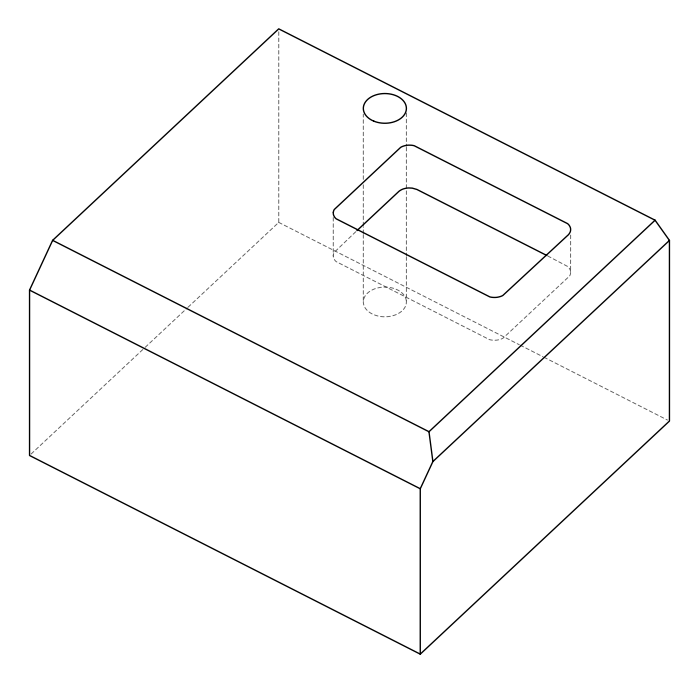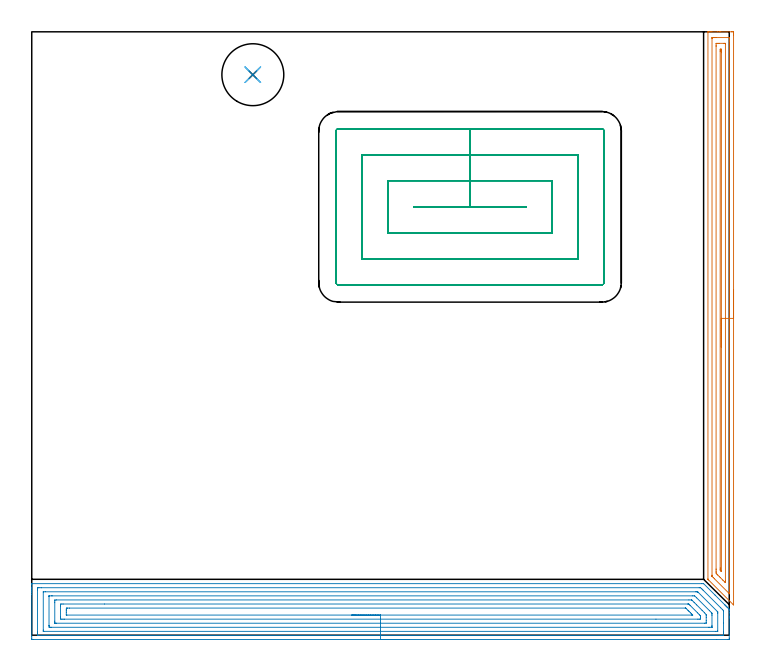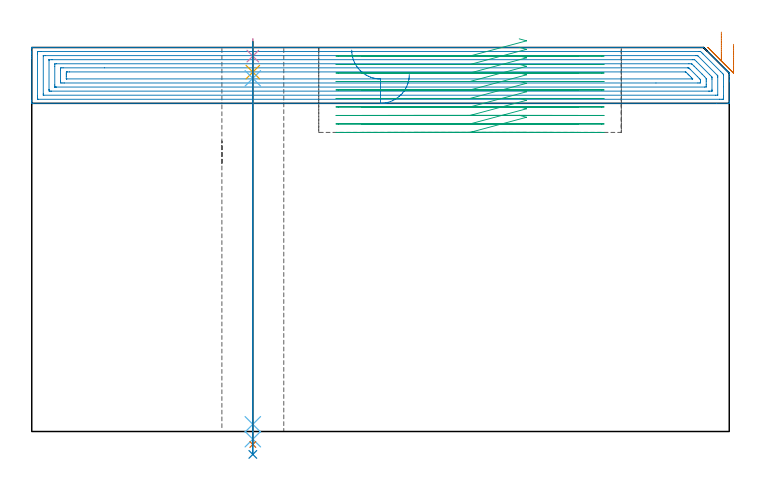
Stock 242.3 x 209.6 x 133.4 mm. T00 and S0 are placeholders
(PLAN: 8 operations, 6 tool changes, 38.5 min)
(1 AREA_MILL | FG_CHAMFER_SURFACE | UGT0205_001 | 6.4 min | 8102 mm3)
(2 AREA_MILL_1 | FG_CHAMFER_SURFACE_1 | UGT0205_001 | 13.82 min | 45146 mm3)
(3 MILL_RECTANGULAR_POCKET | POCKET_RECTANGULAR_STRAIGHT | NXT0201_011 | Follow Part, ap 3, ae 75% | 16.41 min | 204104 mm3)
(4 SPOT_DRILL | STEP1HOLE | NXT0321_9005460120000 | 0.05 min | 179 mm3)
(5 DRILL_BLIND_HOLE_INTO_CENTER | STEP1HOLE | UGT0301_180 | 0.04 min | 142 mm3)
(6 GUN_DRILL_THROUGH_HOLE | STEP1HOLE | UGT0307_001 | 0.6 min | 2449 mm3)
(7 SPADE_DRILL_TO_ENLARGE_THROUGH_HOLE | STEP1HOLE | UGT0306_004 | 0.56 min | 16297 mm3)
(8 DRILL_TO_ENLARGE_THROUGH_HOLE | STEP1HOLE | UGT0301_052 | 0.58 min | 29335 mm3)
(TOOL UGT0205_001 | Chamfer Mill 20 x 3 x 45 deg. | D20 FL50 Z2)
(TOOL NXT0201_011 | ENDMILL 12mm [2P460-1200-NA 1630] | D12 FL38 Z6)
(TOOL NXT0321_9005460120000 | NC Spot Drill, 142deg, 12mm, Carbide, Uncoated | D12 PA142 FL30 Z2)
(TOOL UGT0301_180 | Twist Drill 5.7 mm | D5.7 PA118 FL55 Z2)
(TOOL UGT0307_001 | Gun Drill 5 mm | D5 PA130 FL24 Z1)
(TOOL UGT0306_004 | Spade Drill 13.5mm | D13.5 PA132 FL10 Z2)
(TOOL UGT0301_052 | Twist Drill 21.5 mm | D21.5 PA118 FL150 Z2)
(OP 1 AREA_MILL)
G17 G21 G94 G90
T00 M6
G54
G17 G0 G90 X243.8 Y120.05 S1061 M3
G43 Z143.4 H0
Z134.5
G94 G1 Y120.012 Z133.628 F250.
Y119.898 Z132.764
Y119.709 Z131.912
Y119.447 Z131.08
Y119.113 Z130.274
Y118.71 Z129.5
Y118.241 Z128.764
Y117.71 Z128.072
Y117.121 Z127.429
Y116.478 Z126.84
Y115.786 Z126.309
Y115.05 Z125.84
Y114.276 Z125.437
Y113.47 Z125.103
Y112.638 Z124.841
Y111.786 Z124.652
Y110.921 Z124.538
Y110.05 Z124.5
X243.799 Y10.63
X243.795 Y10.516 Z124.503
X243.766 Y10.541 Z124.532
X243.654 Y10.646 Z124.644
X235.116 Y19.184 Z133.184
X234.913 Y19.391 Z133.38
X234.904 Y19.404 Z133.389
X234.9 Y19.562 Z133.4
Y209.453
X234.902 Y209.593 Z133.388
X234.911 Y209.6 Z133.379
X235.212 Z133.087
X235.678 Z132.621
X236.259 Z132.036
X238.315 Z129.982
X238.908 Z129.386
X239.348 Z128.948
X243.028 Z125.269
X243.324 Y209.597 Z124.973
X243.791 Y209.591 Z124.506
X243.794 Y209.482 Z124.504
X243.798 Y209.008 Z124.502
X243.8 Y208.528 Z124.5
Y110.05
X242.386 Z125.914
Y14.658
X242.384 Y14.496 Z125.916
X242.382 Y14.416 Z125.918
X242.38 Y14.389 Z125.92
X242.364 Y14.397 Z125.936
X242.284 Y14.472 Z126.016
X242.092 Y14.658 Z126.208
X237.142 Y19.608 Z131.158
X236.745 Y20.007 Z131.555
X236.34 Y20.422 Z131.96
X236.321 Y20.455 Z131.979
X236.318 Y20.478 Z131.982
X236.315 Y20.53 Z131.985
X236.314 Y20.634 Z131.986
Y20.843
Y207.225
X236.316 Y207.434 Z131.984
X236.318 Y207.537 Z131.982
X236.321 Y207.581 Z131.979
X236.399 Y207.59 Z131.901
X236.772 Y207.598 Z131.528
X237.142 Y207.599 Z131.158
X237.653 Y207.6 Z130.647
X242.07 Y207.599 Z126.23
X242.278 Y207.594 Z126.022
X242.369 Y207.59 Z125.931
X242.384 Y207.283 Z125.916
X242.385 Y207.225 Z125.915
X242.386 Y206.389 Z125.914
Y110.05
X240.971 Z127.329
Y18.817
X240.969 Y18.517 Z127.331
X240.967 Y18.317 Z127.333
X240.965 Y18.258 Z127.335
X240.943 Y18.268 Z127.357
X240.872 Y18.335 Z127.428
X240.675 Y18.527 Z127.625
X240.083 Y19.116 Z128.217
X239.192 Y20.007 Z129.108
X238.908 Y20.291 Z129.392
X238.303 Y20.899 Z129.997
X238.025 Y21.186 Z130.275
X237.735 Y21.496 Z130.565
X237.732 Y21.79 Z130.568
X237.73 Y22.089 Z130.57
X237.729 Y22.682 Z130.571
X237.728 Y22.981 Z130.572
X237.729 Y204.55 Z130.571
Y204.849
X237.734 Y205.442 Z130.566
X237.735 Y205.582 Z130.565
X237.874 Y205.594 Z130.426
X238.025 Y205.597 Z130.275
X238.752 Y205.6 Z129.548
X240.518 Z127.782
X240.675 Y205.599 Z127.625
X240.832 Y205.597 Z127.468
X240.936 Y205.592 Z127.364
X240.966 Y205.589 Z127.334
X240.967 Y205.576 Z127.333
X240.969 Y205.541 Z127.331
X240.971 Y205.442 Z127.329
Y110.05
X239.557 Z128.743
Y22.263
X239.556 Y22.194 Z128.744
X239.553 Y22.138 Z128.747
X239.551 Y22.114 Z128.749
X239.542 Y22.119 Z128.758
X239.353 Y22.305 Z128.947
X239.166 Y22.495 Z129.134
X239.15 Y22.682 Z129.15
X239.146 Y22.918 Z129.154
X239.143 Y23.336 Z129.157
Y202.767
X239.145 Y203.004 Z129.155
X239.149 Y203.416 Z129.151
X239.165 Y203.59 Z129.135
X239.35 Y203.591 Z128.95
X239.535 Y203.59 Z128.765
X239.55 Y203.421 Z128.75
X239.556 Y203.005 Z128.744
X239.557 Y202.767 Z128.743
Y202.349
Y110.05
Y109.178 Z128.781
Y108.313 Z128.895
Y107.462 Z129.083
Y106.63 Z129.346
Y105.824 Z129.68
Y105.05 Z130.082
Y104.314 Z130.551
Y103.622 Z131.082
Y102.979 Z131.672
Y102.389 Z132.315
Y101.858 Z133.007
Y101.39 Z133.743
Y100.987 Z134.517
Y100.653 Z135.323
Y100.391 Z136.155
Y100.202 Z137.006
Y100.088 Z137.871
Y100.05 Z138.743
G0 Z143.4
M5
M2
(OP 2 AREA_MILL_1)
G17 G21 G94 G90
T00 M6
G54
G17 G0 G90 X131.15 Y-1.5 S1061 M3
G43 Z143.4 H0
Z124.
G94 G1 X131.112 Z123.128 F250.
X130.998 Z122.264
X130.809 Z121.412
X130.547 Z120.58
X130.213 Z119.774
X129.81 Z119.
X129.342 Z118.264
X128.81 Z117.572
X128.221 Z116.929
X127.578 Z116.34
X126.886 Z115.808
X126.15 Z115.34
X125.376 Z114.937
X124.57 Z114.603
X123.738 Z114.341
X122.886 Z114.152
X122.022 Z114.038
X121.15 Z114.
X0.611
X0.163 Y-1.495 Z114.003
X0.01 Y-1.492 Z114.006
X0.005 Y-1.052 Z114.445
X0. Y-0.449 Z115.048
Y14.205 Z129.7
Y14.809 Z130.303
Y15.364 Z130.861
Y15.69 Z131.186
Y16.246 Z131.742
Y16.571 Z132.066
Y17.569 Z133.069
X0.006 Y17.897 Z133.388
X0.007 Y17.898
X0.165 Y17.9 Z133.4
X232.76
X233.398 Y17.894 Z133.393
X233.407 Y17.893
X237.374 Y13.928 Z129.424
X240.605 Y10.697 Z126.193
X240.707 Y10.594 Z126.093
X240.796 Y10.505 Z126.004
X240.899 Y10.403 Z125.899
X240.997 Y10.304 Z125.803
X241.093 Y10.207 Z125.707
X241.193 Y10.109 Z125.605
X241.287 Y10.014 Z125.513
X241.391 Y9.909 Z125.409
X241.487 Y9.815 Z125.312
X241.577 Y9.724 Z125.223
X241.689 Y9.612 Z125.111
X241.78 Y9.522 Z125.018
X241.986 Y9.314 Z124.814
X242.035 Y9.265 Z124.765
X242.22 Y9.081 Z124.58
X242.284 Y9.015 Z124.514
X242.3 Y8.993 Z124.491
Y8.641 Z124.139
Y8.593 Z124.092
Y7.759 Z123.254
Y6.553 Z122.049
Y5.997 Z121.491
Y-1.052 Z114.445
X242.297 Y-1.333 Z114.164
X242.29 Y-1.492 Z114.006
X242.129 Y-1.499 Z113.999
X241.689 Y-1.5 Z114.
X237.922
X121.15
Y-0.086 Z115.414
X2.397 Y-0.085 Z115.415
X2.309 Y-0.084 Z115.416
X2.032 Y-0.079 Z115.421
X2.01 Y0.011 Z115.511
X2.003 Y0.217 Z115.717
X2.001 Y0.71 Z116.21
X2. Y1.102 Z116.602
X2.001 Y15.69 Z131.19
X2.003 Y16.079 Z131.579
X2.01 Y16.467 Z131.967
X2.397 Y16.482 Z131.982
X2.486 Y16.484 Z131.984
X3.29 Y16.486 Z131.986
X3.377
X231.867 Y16.485 Z131.985
X231.955
X232.351 Y16.479 Z131.979
X232.76 Y16.085 Z131.585
X233.159 Y15.69 Z131.19
X239.329 Y9.522 Z125.022
X239.903 Y8.945 Z124.445
X240.198 Y8.641 Z124.141
X240.29 Y8.54 Z124.04
X240.294 Y8.444 Z123.944
X240.298 Y8.25 Z123.75
X240.3 Y4.283 Z119.783
Y1.199 Z116.699
X240.299 Y0.71 Z116.21
X240.297 Y0.321 Z115.821
X240.29 Y-0.067 Z115.433
X239.903 Y-0.082 Z115.418
X239.814 Y-0.084 Z115.416
X239.01 Y-0.086 Z115.414
X238.923
X121.15
Y1.328 Z116.828
X4.183 Y1.329 Z116.829
X4.094 Y1.33 Z116.83
X4.025 Y1.333 Z116.833
X4.011 Y1.335 Z116.835
X4.006 Y1.359 Z116.859
X4.003 Y1.411 Z116.911
X4. Y1.591 Z117.091
Y1.772 Z117.272
X4.001 Y14.988 Z130.488
X4.006 Y15.049 Z130.549
X4.01 Y15.065 Z130.565
X4.018 Y15.068 Z130.568
X4.05 Y15.07 Z130.57
X4.183 Y15.071 Z130.571
X4.81
X230.708
X230.974 Y15.07 Z130.57
X231.24 Y15.067 Z130.567
X231.312 Y15.065 Z130.565
X231.355 Y15.034 Z130.534
X231.435 Y14.96 Z130.46
X231.591 Y14.809 Z130.309
X238.117 Y8.284 Z123.784
X238.248 Y8.151 Z123.651
X238.278 Y8.117 Z123.617
X238.289 Y8.1 Z123.6
X238.293 Y8.06 Z123.56
X238.298 Y7.94 Z123.44
X238.3 Y7.759 Z123.259
Y7.579 Z123.079
X238.299 Y1.411 Z116.911
X238.294 Y1.351 Z116.851
X238.29 Y1.335 Z116.835
X238.282 Y1.332 Z116.832
X238.25 Y1.33 Z116.83
X238.117 Y1.329 Z116.829
X237.49 Y1.328 Z116.828
X121.15
Y2.743 Z118.243
X6.862
X6.587 Y2.744 Z118.244
X6.126 Y2.748 Z118.248
X6.026 Y2.75 Z118.25
X6.01 Y2.925 Z118.425
X6. Y3.322 Z118.822
Y3.353 Z118.853
X6.001 Y13.472 Z128.972
X6.003 Y13.578 Z129.078
X6.007 Y13.63 Z129.13
X6.01 Y13.65 Z129.15
X6.037 Y13.651 Z129.151
X6.245 Y13.655 Z129.155
X6.862 Y13.657 Z129.157
X7.136
X229.463 Y13.656 Z129.156
X230.081 Y13.652 Z129.152
X230.282 Y13.65 Z129.15
X230.974 Y12.977 Z128.477
X235.438 Y8.513 Z124.013
X236.184 Y7.759 Z123.259
X236.288 Y7.651 Z123.151
X236.292 Y7.547 Z123.047
X236.296 Y7.334 Z122.834
X236.3 Y6.909 Z122.409
Y3.384 Z118.884
X236.299 Y2.928 Z118.428
X236.297 Y2.822 Z118.322
X236.293 Y2.77 Z118.27
X236.29 Y2.75 Z118.25
X236.263 Y2.749 Z118.249
X236.055 Y2.745 Z118.245
X235.438 Y2.743 Z118.243
X235.164
X121.15
Y4.157 Z119.657
X8.568
X8.411 Y4.158 Z119.658
X8.096 Y4.162 Z119.662
X8.012 Y4.164 Z119.664
X8.008 Y4.171 Z119.671
X8.004 Y4.192 Z119.692
X8.002 Y4.235 Z119.735
X8. Y4.873 Z120.373
X8.001 Y11.284 Z126.784
X8.004 Y11.919 Z127.419
X8.01 Y12.165 Z127.665
X8.026 Y12.236 Z127.736
X8.569 Y12.243 Z127.743
X228.295
X229.112 Y12.24 Z127.74
X229.188 Y12.237 Z127.737
X229.258 Y12.232 Z127.732
X229.328 Y12.165 Z127.665
X230.081 Y11.421 Z126.921
X230.218 Y11.284 Z126.784
X230.974 Y10.528 Z126.028
X232.861 Y8.641 Z124.141
X233.653 Y7.846 Z123.346
X233.733 Y7.759 Z123.259
X234.29 Y7.13 Z122.63
X234.293 Y6.878 Z122.378
X234.299 Y6.24 Z121.74
Y5.116 Z120.616
X234.296 Y4.481 Z119.981
X234.29 Y4.235 Z119.735
X234.274 Y4.164 Z119.664
X233.731 Y4.157 Z119.657
X121.15
Y5.571 Z121.071
X11.326
X10.864 Y5.572 Z121.072
X10.433 Y5.575 Z121.075
X10.011 Y5.578 Z121.078
X10.006 Y5.997 Z121.497
X10.001 Y6.423 Z121.923
Y9.948 Z125.448
X10.004 Y10.403 Z125.903
X10.009 Y10.822 Z126.322
X10.433 Y10.825 Z126.325
X10.895 Y10.828 Z126.328
X25.263 Y10.829 Z126.329
X227.864 Y10.828 Z126.328
X228.08 Y10.827 Z126.327
X228.187 Y10.824 Z126.324
X228.21 Y10.822 Z126.322
X228.237 Y10.804 Z126.304
X228.295 Y10.753 Z126.253
X228.649 Y10.403 Z125.903
X231.292 Y7.759 Z123.259
X231.867 Y7.179 Z122.679
X232.152 Y6.878 Z122.378
X232.235 Y6.783 Z122.283
X232.29 Y6.716 Z122.216
X232.292 Y6.664 Z122.164
X232.298 Y6.453 Z121.953
X232.295 Y5.997 Z121.497
X232.291 Y5.578 Z121.078
X231.867 Y5.575 Z121.075
X231.405 Y5.572 Z121.072
X216.842 Y5.571 Z121.071
X121.15
Y6.985 Z122.485
X12.219 Y6.986 Z122.486
X12.108 Y6.987 Z122.487
X12.036 Y6.991 Z122.491
X12.009 Y6.994 Z122.494
X12.005 Y7.009 Z122.509
X12.003 Y7.028 Z122.528
X12. Y7.094 Z122.594
Y7.975 Z123.475
X12.001 Y8.641 Z124.141
X12.002 Y8.854 Z124.354
X12.01 Y9.072 Z124.572
X12.032 Y9.408 Z124.908
X12.219 Y9.412 Z124.912
X12.329 Y9.413 Z124.913
X13.112 Y9.415 Z124.915
X227.01 Y9.414 Z124.914
X227.108 Y9.413 Z124.913
X227.156 Y9.41 Z124.91
X227.177 Y9.408 Z124.908
X227.205 Y9.386 Z124.886
X227.403 Y9.197 Z124.697
X227.962 Y8.641 Z124.141
X228.295 Y8.308 Z123.808
X228.844 Y7.759 Z123.259
X229.188 Y7.414 Z122.914
X229.521 Y7.078 Z122.578
X229.595 Y6.999 Z122.499
X229.6 Y6.991 Z122.491
X229.596 Y6.989 Z122.489
X229.56 Y6.987 Z122.487
X229.486 Y6.986 Z122.486
X229.188 Y6.985 Z122.485
X121.15
X120.278 Z122.523
X119.414 Z122.637
X118.562 Z122.826
X117.73 Z123.088
X116.924 Z123.422
X116.15 Z123.825
X115.414 Z124.294
X114.722 Z124.825
X114.079 Z125.414
X113.49 Z126.057
X112.958 Z126.75
X112.49 Z127.485
X112.087 Z128.259
X111.753 Z129.065
X111.491 Z129.897
X111.302 Z130.749
X111.188 Z131.614
X111.15 Z132.485
G0 Z143.4
M5
M2
(OP 3 MILL_RECTANGULAR_POCKET)
G17 G21 G94 G90
T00 M6
G54
G17 G0 G90 X169.344 Y148.7 S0 M3
G43 Z143.4 H1
Z136.4
G94 G1 X171.8 Z135.742 F250.
Y148.9 Z135.688
X152.25 Z130.45
X132.7 F500.
Y148.7
X171.8
Y148.9
X152.25
Y157.9
X123.7
Y139.7
X180.8
Y157.9
X152.25
Y166.9
X114.7
Y130.7
X189.8
Y166.9
X152.25
Y175.9
X106.5
G3 X105.7 Y175.1 R0.8
G1 Y122.5
G3 X106.5 Y121.7 R0.8
G1 X198.
G3 X198.8 Y122.5 R0.8
G1 Y175.1
G3 X198. Y175.9 R0.8
G1 X152.25
X151.25
G0 X169.344 Y148.7 Z133.45
G1 X171.8 Z132.792 F250.
Y148.9 Z132.738
X152.25 Z127.5
X132.7 F500.
Y148.7
X171.8
Y148.9
X152.25
Y157.9
X123.7
Y139.7
X180.8
Y157.9
X152.25
Y166.9
X114.7
Y130.7
X189.8
Y166.9
X152.25
Y175.9
X106.5
G3 X105.7 Y175.1 R0.8
G1 Y122.5
G3 X106.5 Y121.7 R0.8
G1 X198.
G3 X198.8 Y122.5 R0.8
G1 Y175.1
G3 X198. Y175.9 R0.8
G1 X152.25
X151.25
G0 X169.344 Y148.7 Z130.5
G1 X171.8 Z129.842 F250.
Y148.9 Z129.788
X152.25 Z124.55
X132.7 F500.
Y148.7
X171.8
Y148.9
X152.25
Y157.9
X123.7
Y139.7
X180.8
Y157.9
X152.25
Y166.9
X114.7
Y130.7
X189.8
Y166.9
X152.25
Y175.9
X106.5
G3 X105.7 Y175.1 R0.8
G1 Y122.5
G3 X106.5 Y121.7 R0.8
G1 X198.
G3 X198.8 Y122.5 R0.8
G1 Y175.1
G3 X198. Y175.9 R0.8
G1 X152.25
X151.25
G0 X169.344 Y148.7 Z127.55
G1 X171.8 Z126.892 F250.
Y148.9 Z126.838
X152.25 Z121.6
X132.7 F500.
Y148.7
X171.8
Y148.9
X152.25
Y157.9
X123.7
Y139.7
X180.8
Y157.9
X152.25
Y166.9
X114.7
Y130.7
X189.8
Y166.9
X152.25
Y175.9
X106.5
G3 X105.7 Y175.1 R0.8
G1 Y122.5
G3 X106.5 Y121.7 R0.8
G1 X198.
G3 X198.8 Y122.5 R0.8
G1 Y175.1
G3 X198. Y175.9 R0.8
G1 X152.25
X151.25
G0 X169.344 Y148.7 Z124.6
G1 X171.8 Z123.942 F250.
Y148.9 Z123.888
X152.25 Z118.65
X132.7 F500.
Y148.7
X171.8
Y148.9
X152.25
Y157.9
X123.7
Y139.7
X180.8
Y157.9
X152.25
Y166.9
X114.7
Y130.7
X189.8
Y166.9
X152.25
Y175.9
X106.5
G3 X105.7 Y175.1 R0.8
G1 Y122.5
G3 X106.5 Y121.7 R0.8
G1 X198.
G3 X198.8 Y122.5 R0.8
G1 Y175.1
G3 X198. Y175.9 R0.8
G1 X152.25
X151.25
G0 X169.344 Y148.7 Z121.65
G1 X171.8 Z120.992 F250.
Y148.9 Z120.938
X152.25 Z115.7
X132.7 F500.
Y148.7
X171.8
Y148.9
X152.25
Y157.9
X123.7
Y139.7
X180.8
Y157.9
X152.25
Y166.9
X114.7
Y130.7
X189.8
Y166.9
X152.25
Y175.9
X106.5
G3 X105.7 Y175.1 R0.8
G1 Y122.5
G3 X106.5 Y121.7 R0.8
G1 X198.
G3 X198.8 Y122.5 R0.8
G1 Y175.1
G3 X198. Y175.9 R0.8
G1 X152.25
X151.25
G0 X169.344 Y148.7 Z118.7
G1 X171.8 Z118.042 F250.
Y148.9 Z117.988
X152.25 Z112.75
X132.7 F500.
Y148.7
X171.8
Y148.9
X152.25
Y157.9
X123.7
Y139.7
X180.8
Y157.9
X152.25
Y166.9
X114.7
Y130.7
X189.8
Y166.9
X152.25
Y175.9
X106.5
G3 X105.7 Y175.1 R0.8
G1 Y122.5
G3 X106.5 Y121.7 R0.8
G1 X198.
G3 X198.8 Y122.5 R0.8
G1 Y175.1
G3 X198. Y175.9 R0.8
G1 X152.25
X151.25
G0 X169.344 Y148.7 Z115.75
G1 X171.8 Z115.092 F250.
Y148.9 Z115.038
X152.25 Z109.8
X132.7 F500.
Y148.7
X171.8
Y148.9
X152.25
Y157.9
X123.7
Y139.7
X180.8
Y157.9
X152.25
Y166.9
X114.7
Y130.7
X189.8
Y166.9
X152.25
Y175.9
X106.5
G3 X105.7 Y175.1 R0.8
G1 Y122.5
G3 X106.5 Y121.7 R0.8
G1 X198.
G3 X198.8 Y122.5 R0.8
G1 Y175.1
G3 X198. Y175.9 R0.8
G1 X152.25
X151.25
G0 X169.344 Y148.7 Z112.8
G1 X171.8 Z112.142 F250.
Y148.9 Z112.088
X152.25 Z106.85
X132.7 F500.
Y148.7
X171.8
Y148.9
X152.25
Y157.9
X123.7
Y139.7
X180.8
Y157.9
X152.25
Y166.9
X114.7
Y130.7
X189.8
Y166.9
X152.25
Y175.9
X106.5
G3 X105.7 Y175.1 R0.8
G1 Y122.5
G3 X106.5 Y121.7 R0.8
G1 X198.
G3 X198.8 Y122.5 R0.8
G1 Y175.1
G3 X198. Y175.9 R0.8
G1 X152.25
X151.25
G0 X169.344 Y148.7 Z109.85
G1 X171.8 Z109.192 F250.
Y148.9 Z109.138
X152.25 Z103.9
X132.7 F500.
Y148.7
X171.8
Y148.9
X152.25
Y157.9
X123.7
Y139.7
X180.8
Y157.9
X152.25
Y166.9
X114.7
Y130.7
X189.8
Y166.9
X152.25
Y175.9
X106.5
G3 X105.7 Y175.1 R0.8
G1 Y122.5
G3 X106.5 Y121.7 R0.8
G1 X198.
G3 X198.8 Y122.5 R0.8
G1 Y175.1
G3 X198. Y175.9 R0.8
G1 X152.25
X151.25
G0 Z143.4
M5
M2
(OP 4 SPOT_DRILL)
G17 G21 G94 G90
T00 M6
G54
G17 G0 G90 X76.8 Y194.7 S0 M3
G43 Z143.4 H0
G94 G81 G98 Z130.4 F250. R136.4
G80
M5
M2
(OP 5 DRILL_BLIND_HOLE_INTO_CENTER)
G17 G21 G94 G90
T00 M6
G54
G17 G0 G90 X76.8 Y194.7 S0 M3
G43 Z143.4 H0
G94 G81 G98 Z124.85 F250. R135.4
G80
M5
M2
(OP 6 GUN_DRILL_THROUGH_HOLE)
G17 G21 G94 G90
T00 M6
G54
G17 G0 G90 X76.8 Y194.7 M8
G43 Z143.4 H0
Z131.512
S716 M3
G94 G1 Z122.686 F125. M26
G4 X.084
Z2.5 F250.
G4 X.084
Z-2.666 F125.
G4 X.084
M5
M9
G0 Z131.512
Z143.4
M2
(OP 7 SPADE_DRILL_TO_ENLARGE_THROUGH_HOLE)
G17 G21 G94 G90
T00 M6
G54
G17 G0 G90 X76.8 Y194.7 S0 M3
G43 Z143.4 H0
G94 G73 G98 Z-4.505 F250. Q12.537 R135.4
G80
M5
M2
(OP 8 DRILL_TO_ENLARGE_THROUGH_HOLE)
G17 G21 G94 G90
T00 M6
G54
G17 G0 G90 X76.8 Y194.7 S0 M3
G43 Z143.4 H0
G94 G73 G98 Z-7.959 F250. Q20.194 R135.4
G80
M5
M2
